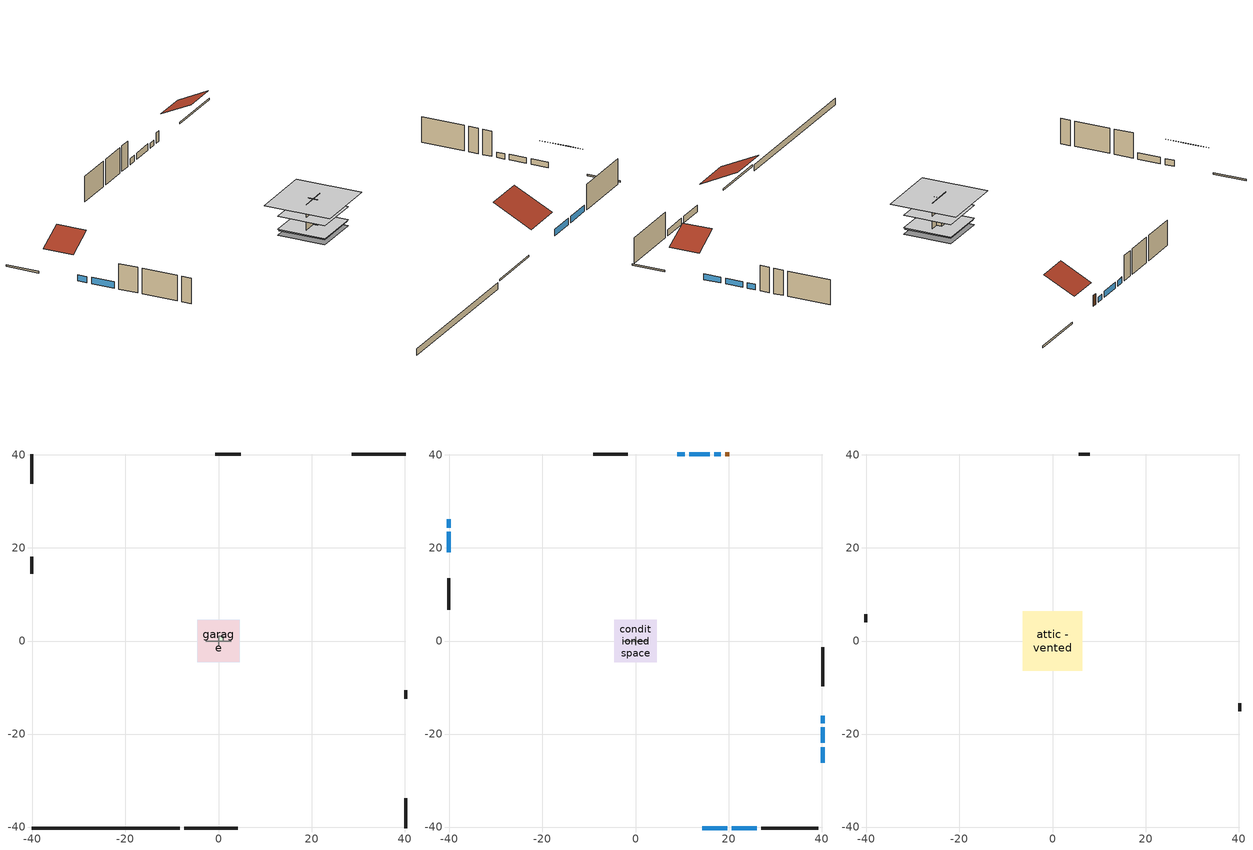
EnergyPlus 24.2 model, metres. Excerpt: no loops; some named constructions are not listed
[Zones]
central ac and furnace airloop ret air zone
 floor adiabatic (AdiabaticConst): 0,0 0,1 1,1 1,0 z0
 wall adiabatic (AdiabaticConst): 0,1 0,0 1,0 1,1 0,1 z0:1
 ceiling adiabatic (AdiabaticConst): 1,0 1,1 0,1 0,0 z1
crawlspace - vented
 floor foundation (Slab2 construction): -4.59,-4.59 -4.59,4.59 4.59,4.59 4.59,-4.59 z-0.91
 wall outside (RimJoist1 construction): -7.35,-40.2 4.17,-40.2 z0.3:0.61
 wall outside (RimJoist2 construction): -40.2,40.2 -40.2,33.8 z0.3:0.61
 wall outside (RimJoist3 construction): 40.2,40.2 28.67,40.2 z0.3:0.61
 wall outside (RimJoist4 construction): 40.2,-40.2 40.2,-33.8 z0.3:0.61
 wall foundation (FoundationWall1 construction): -40.2,-40.2 -8.28,-40.2 z-0.91:0.3
garage
 floor foundation (Slab1 construction): -4.48,-4.48 -4.48,4.48 4.48,4.48 4.48,-4.48 z0
 wall outside (Wall1 construction): -40.2,18.1 -40.2,14.44 z0.3:5.18
 wall outside (Wall12 construction): 40.2,-12.45 40.2,-10.62 z0.3:5.18
 wall outside (Wall2 construction): 4.74,40.2 -0.74,40.2 z0.3:5.18
 wall to conditioned space (Wall5 construction Reversed): -2.74,0 2.74,0 z0.3:5.18
 wall to conditioned space (Wall6 construction Reversed): 0,-0.91 0,0.91 z0.3:5.18
conditioned space
 floor to crawlspace - vented (Floor1 construction): -4.59,-4.59 -4.59,4.59 4.59,4.59 4.59,-4.59 z0.3
 floor to garage (Floor2 construction): -4.48,-4.48 -4.48,4.48 4.48,4.48 4.48,-4.48 z0.3
 floor adiabatic (AdiabaticFloorConstruction): -4.59,-4.59 -4.59,4.59 4.59,4.59 4.59,-4.59 z2.74
 wall outside (AdiabaticWallConstruction 1): 20.17,40.2 19.26,40.2 z0.3:2.34
 wall outside (AdiabaticWallConstruction): 14.36,-40.2 19.75,-40.2 / 20.68,-40.2 26.07,-40.2 z0.3:1.52; 40.2,-26.14 40.2,-22.81 / 10.62,40.2 8.93,40.2 / 40.2,-21.89 40.2,-18.56 z0.3:1.4; -40.2,26.14 -40.2,24.38 / 15.95,40.2 11.55,40.2 z0.3:1.46; -40.2,23.45 -40.2,19.03 z0.3:1.49; 18.33,40.2 16.88,40.2 z0.3:1.25; 40.2,-17.63 40.2,-16.08 z0.3:1.34
 wall outside (Wall3 construction): 27,-40.2 39.27,-40.2 z0.3:5.18
 wall outside (Wall4 construction): -40.2,13.51 -40.2,6.69 z0.3:5.18
 wall outside (Wall7 construction): -1.67,40.2 -9.06,40.2 z0.3:5.18
 wall outside (Wall8 construction): 40.2,-9.69 40.2,-1.38 z0.3:5.18
 window (WindowConstruction): 14.36,-40.2 19.75,-40.2 z0.3:1.52
 window (WindowConstruction 9): 40.2,-26.14 40.2,-22.82 z0.3:1.4
 window (WindowConstruction 1): 20.68,-40.2 26.07,-40.2 z0.3:1.52
 window (WindowConstruction 2): -40.2,26.14 -40.2,24.38 z0.3:1.46
 window (WindowConstruction 3): -40.2,23.45 -40.2,19.03 z0.3:1.49
 window (WindowConstruction 4): 18.33,40.2 16.88,40.2 z0.3:1.25
 window (WindowConstruction 5): 15.95,40.2 11.55,40.2 z0.3:1.46
 window (WindowConstruction 6): 10.62,40.2 8.93,40.2 z0.3:1.4
 window (WindowConstruction 7): 40.2,-21.89 40.2,-18.56 z0.3:1.4
 window (WindowConstruction 8): 40.2,-17.63 40.2,-16.08 z0.3:1.34
 door (Door): 20.17,40.2 19.26,40.2 z0.3:2.34
 ceiling adiabatic (AdiabaticFloorConstruction): 4.59,-4.59 4.59,4.59 -4.59,4.59 -4.59,-4.59 z2.74
attic - vented
 floor to conditioned space (Floor3 construction Reversed): -6.41,-6.41 -6.41,6.41 6.41,6.41 6.41,-6.41 z5.18
 wall outside (Wall10 construction): 40.2,-15.15 40.2,-13.38 z0.3:5.18
 wall outside (Wall11 construction): 8,40.2 5.67,40.2 z0.3:5.18
 wall outside (Wall9 construction): -40.2,5.76 -40.2,3.99 z0.3:5.18
 roof outside (Roof1 construction): 13.44,-40.2,5.18 13.44,-32.74,8.91 5.1,-32.74,8.91 5.1,-40.2,5.18
 roof outside (Roof2 construction): -40.2,27.07,5.18 -35.01,27.07,7.77 -35.01,32.87,7.77 -40.2,32.87,5.18
 roof outside (Roof3 construction): 40.2,-27.07,5.18 35.01,-27.07,7.77 35.01,-32.87,7.77 40.2,-32.87,5.18
 roof outside (Roof4 construction): 21.1,40.2,5.18 21.1,34.25,8.15 27.75,34.25,8.15 27.75,40.2,5.18
[Schedule:Day:Interval]
cooling season schedule day; cooling season schedule day 2; cooling season schedule default day; exterior lighting schedule default day; natural vent schedule default day: No, 24:00, 0
cooling season schedule day 1; natural vent schedule day: No, 24:00, 1
exterior lighting schedule day 10: No, 01:00, 0.552381, 03:00, 0.510952, 05:00, 0.483333, 06:00, 0.538571, 07:00, 0.607619, 08:00, 0.56619, 09:00, 0.428095, 10:00, 0.345238, 12:00, 0.331429, 13:00, 0.345238, 14:00, 0.386667, 15:00, 0.414286, 16:00, 0.483333, 17:00, 0.607619, 18:00, 0.773333, 19:00, 0.88381, 20:00, 0.939048, 21:00, 0.966667, 22:00, 0.897619, 23:00, 0.773333, 24:00, 0.649048
exterior lighting schedule day 11: No, 01:00, 0.571429, 03:00, 0.528571, 05:00, 0.5, 06:00, 0.557143, 07:00, 0.628571, 08:00, 0.585714, 09:00, 0.442857, 10:00, 0.357143, 12:00, 0.342857, 13:00, 0.357143, 14:00, 0.4, 15:00, 0.428571, 16:00, 0.5, 17:00, 0.628571, 18:00, 0.8, 19:00, 0.914286, 20:00, 0.971429, 21:00, 1, 22:00, 0.928571, 23:00, 0.8, 24:00, 0.671429
exterior lighting schedule day 4: No, 01:00, 0.4, 03:00, 0.37, 05:00, 0.35, 06:00, 0.39, 07:00, 0.44, 08:00, 0.41, 09:00, 0.31, 10:00, 0.25, 12:00, 0.24, 13:00, 0.25, 14:00, 0.28, 15:00, 0.3, 16:00, 0.35, 17:00, 0.44, 18:00, 0.56, 19:00, 0.64, 20:00, 0.68, 21:00, 0.7, 22:00, 0.65, 23:00, 0.56, 24:00, 0.47
exterior lighting schedule day 5: No, 01:00, 0.380952, 03:00, 0.352381, 05:00, 0.333333, 06:00, 0.371429, 07:00, 0.419048, 08:00, 0.390476, 09:00, 0.295238, 10:00, 0.238095, 12:00, 0.228571, 13:00, 0.238095, 14:00, 0.266667, 15:00, 0.285714, 16:00, 0.333333, 17:00, 0.419048, 18:00, 0.533333, 19:00, 0.609524, 20:00, 0.647619, 21:00, 0.666667, 22:00, 0.619048, 23:00, 0.533333, 24:00, 0.447619
exterior lighting schedule day 6: No, 01:00, 0.390476, 03:00, 0.36119, 05:00, 0.341667, 06:00, 0.380714, 07:00, 0.429524, 08:00, 0.400238, 09:00, 0.302619, 10:00, 0.244048, 12:00, 0.234286, 13:00, 0.244048, 14:00, 0.273333, 15:00, 0.292857, 16:00, 0.341667, 17:00, 0.429524, 18:00, 0.546667, 19:00, 0.624762, 20:00, 0.66381, 21:00, 0.683333, 22:00, 0.634524, 23:00, 0.546667, 24:00, 0.45881
exterior lighting schedule day 7: No, 01:00, 0.419048, 03:00, 0.387619, 05:00, 0.366667, 06:00, 0.408571, 07:00, 0.460952, 08:00, 0.429524, 09:00, 0.324762, 10:00, 0.261905, 12:00, 0.251429, 13:00, 0.261905, 14:00, 0.293333, 15:00, 0.314286, 16:00, 0.366667, 17:00, 0.460952, 18:00, 0.586667, 19:00, 0.670476, 20:00, 0.712381, 21:00, 0.733333, 22:00, 0.680952, 23:00, 0.586667, 24:00, 0.492381
exterior lighting schedule day 8: No, 01:00, 0.466667, 03:00, 0.431667, 05:00, 0.408333, 06:00, 0.455, 07:00, 0.513333, 08:00, 0.478333, 09:00, 0.361667, 10:00, 0.291667, 12:00, 0.28, 13:00, 0.291667, 14:00, 0.326667, 15:00, 0.35, 16:00, 0.408333, 17:00, 0.513333, 18:00, 0.653333, 19:00, 0.746667, 20:00, 0.793333, 21:00, 0.816667, 22:00, 0.758333, 23:00, 0.653333, 24:00, 0.548333
exterior lighting schedule day 9: No, 01:00, 0.509524, 03:00, 0.47131, 05:00, 0.445833, 06:00, 0.496786, 07:00, 0.560476, 08:00, 0.522262, 09:00, 0.394881, 10:00, 0.318452, 12:00, 0.305714, 13:00, 0.318452, 14:00, 0.356667, 15:00, 0.382143, 16:00, 0.445833, 17:00, 0.560476, 18:00, 0.713333, 19:00, 0.815238, 20:00, 0.86619, 21:00, 0.891667, 22:00, 0.827976, 23:00, 0.713333, 24:00, 0.59869
[Schedule:Week:Daily]
cooling season schedule Week Rule - Jan1-May26: cooling season schedule day, cooling season schedule day, cooling season schedule day, cooling season schedule day, cooling season schedule day, cooling season schedule day, cooling season schedule day, cooling season schedule default day, cooling season schedule default day, cooling season schedule default day, cooling season schedule default day, cooling season schedule default day
cooling season schedule Week Rule - May27-Jun2: cooling season schedule day, cooling season schedule day, cooling season schedule day, cooling season schedule day, cooling season schedule day, cooling season schedule day 1, cooling season schedule day 1, cooling season schedule default day, cooling season schedule default day, cooling season schedule default day, cooling season schedule default day, cooling season schedule default day
cooling season schedule Week Rule - Jun3-Sep29: cooling season schedule day 1, cooling season schedule day 1, cooling season schedule day 1, cooling season schedule day 1, cooling season schedule day 1, cooling season schedule day 1, cooling season schedule day 1, cooling season schedule default day, cooling season schedule default day, cooling season schedule default day, cooling season schedule default day, cooling season schedule default day
cooling season schedule Week Rule - Sep30-Oct6: cooling season schedule day 1, cooling season schedule day 2, cooling season schedule day 2, cooling season schedule day 2, cooling season schedule day 2, cooling season schedule day 2, cooling season schedule day 2, cooling season schedule default day, cooling season schedule default day, cooling season schedule default day, cooling season schedule default day, cooling season schedule default day
cooling season schedule Week Rule - Oct7-Dec31: cooling season schedule day 2, cooling season schedule day 2, cooling season schedule day 2, cooling season schedule day 2, cooling season schedule day 2, cooling season schedule day 2, cooling season schedule day 2, cooling season schedule default day, cooling season schedule default day, cooling season schedule default day, cooling season schedule default day, cooling season schedule default day
exterior lighting schedule Week Rule - May6-May26: exterior lighting schedule day 4, exterior lighting schedule day 4, exterior lighting schedule day 4, exterior lighting schedule day 4, exterior lighting schedule day 4, exterior lighting schedule day 4, exterior lighting schedule day 4, exterior lighting schedule default day, exterior lighting schedule default day, exterior lighting schedule default day, exterior lighting schedule default day, exterior lighting schedule default day
exterior lighting schedule Week Rule - May27-Jun2: exterior lighting schedule day 4, exterior lighting schedule day 4, exterior lighting schedule day 4, exterior lighting schedule day 4, exterior lighting schedule day 4, exterior lighting schedule day 5, exterior lighting schedule day 5, exterior lighting schedule default day, exterior lighting schedule default day, exterior lighting schedule default day, exterior lighting schedule default day, exterior lighting schedule default day
exterior lighting schedule Week Rule - Jun3-Jun30: exterior lighting schedule day 5, exterior lighting schedule day 5, exterior lighting schedule day 5, exterior lighting schedule day 5, exterior lighting schedule day 5, exterior lighting schedule day 5, exterior lighting schedule day 5, exterior lighting schedule default day, exterior lighting schedule default day, exterior lighting schedule default day, exterior lighting schedule default day, exterior lighting schedule default day
exterior lighting schedule Week Rule - Jul1-Jul28: exterior lighting schedule day 6, exterior lighting schedule day 6, exterior lighting schedule day 6, exterior lighting schedule day 6, exterior lighting schedule day 6, exterior lighting schedule day 6, exterior lighting schedule day 6, exterior lighting schedule default day, exterior lighting schedule default day, exterior lighting schedule default day, exterior lighting schedule default day, exterior lighting schedule default day
exterior lighting schedule Week Rule - Jul29-Aug4: exterior lighting schedule day 6, exterior lighting schedule day 6, exterior lighting schedule day 6, exterior lighting schedule day 7, exterior lighting schedule day 7, exterior lighting schedule day 7, exterior lighting schedule day 7, exterior lighting schedule default day, exterior lighting schedule default day, exterior lighting schedule default day, exterior lighting schedule default day, exterior lighting schedule default day
exterior lighting schedule Week Rule - Aug5-Aug25: exterior lighting schedule day 7, exterior lighting schedule day 7, exterior lighting schedule day 7, exterior lighting schedule day 7, exterior lighting schedule day 7, exterior lighting schedule day 7, exterior lighting schedule day 7, exterior lighting schedule default day, exterior lighting schedule default day, exterior lighting schedule default day, exterior lighting schedule default day, exterior lighting schedule default day
exterior lighting schedule Week Rule - Aug26-Sep1: exterior lighting schedule day 7, exterior lighting schedule day 7, exterior lighting schedule day 7, exterior lighting schedule day 7, exterior lighting schedule day 7, exterior lighting schedule day 7, exterior lighting schedule day 8, exterior lighting schedule default day, exterior lighting schedule default day, exterior lighting schedule default day, exterior lighting schedule default day, exterior lighting schedule default day
exterior lighting schedule Week Rule - Sep2-Sep29: exterior lighting schedule day 8, exterior lighting schedule day 8, exterior lighting schedule day 8, exterior lighting schedule day 8, exterior lighting schedule day 8, exterior lighting schedule day 8, exterior lighting schedule day 8, exterior lighting schedule default day, exterior lighting schedule default day, exterior lighting schedule default day, exterior lighting schedule default day, exterior lighting schedule default day
exterior lighting schedule Week Rule - Sep30-Oct6: exterior lighting schedule day 8, exterior lighting schedule day 9, exterior lighting schedule day 9, exterior lighting schedule day 9, exterior lighting schedule day 9, exterior lighting schedule day 9, exterior lighting schedule day 9, exterior lighting schedule default day, exterior lighting schedule default day, exterior lighting schedule default day, exterior lighting schedule default day, exterior lighting schedule default day
exterior lighting schedule Week Rule - Oct7-Oct27: exterior lighting schedule day 9, exterior lighting schedule day 9, exterior lighting schedule day 9, exterior lighting schedule day 9, exterior lighting schedule day 9, exterior lighting schedule day 9, exterior lighting schedule day 9, exterior lighting schedule default day, exterior lighting schedule default day, exterior lighting schedule default day, exterior lighting schedule default day, exterior lighting schedule default day
exterior lighting schedule Week Rule - Oct28-Nov3: exterior lighting schedule day 9, exterior lighting schedule day 9, exterior lighting schedule day 9, exterior lighting schedule day 9, exterior lighting schedule day 10, exterior lighting schedule day 10, exterior lighting schedule day 10, exterior lighting schedule default day, exterior lighting schedule default day, exterior lighting schedule default day, exterior lighting schedule default day, exterior lighting schedule default day
exterior lighting schedule Week Rule - Nov4-Nov24: exterior lighting schedule day 10, exterior lighting schedule day 10, exterior lighting schedule day 10, exterior lighting schedule day 10, exterior lighting schedule day 10, exterior lighting schedule day 10, exterior lighting schedule day 10, exterior lighting schedule default day, exterior lighting schedule default day, exterior lighting schedule default day, exterior lighting schedule default day, exterior lighting schedule default day
exterior lighting schedule Week Rule - Nov25-Dec1: exterior lighting schedule day 10, exterior lighting schedule day 10, exterior lighting schedule day 10, exterior lighting schedule day 10, exterior lighting schedule day 10, exterior lighting schedule day 10, exterior lighting schedule day 11, exterior lighting schedule default day, exterior lighting schedule default day, exterior lighting schedule default day, exterior lighting schedule default day, exterior lighting schedule default day
exterior lighting schedule Week Rule - Dec2-Dec31: exterior lighting schedule day 11, exterior lighting schedule day 11, exterior lighting schedule day 11, exterior lighting schedule day 11, exterior lighting schedule day 11, exterior lighting schedule day 11, exterior lighting schedule day 11, exterior lighting schedule default day, exterior lighting schedule default day, exterior lighting schedule default day, exterior lighting schedule default day, exterior lighting schedule default day
natural vent schedule Week Rule - Jan1-Jan6: natural vent schedule day, natural vent schedule day, natural vent schedule default day, natural vent schedule day, natural vent schedule default day, natural vent schedule day, natural vent schedule default day, natural vent schedule default day, natural vent schedule default day, natural vent schedule default day, natural vent schedule default day, natural vent schedule default day
natural vent schedule Week Rule - Jan7-Dec31: natural vent schedule default day, natural vent schedule day, natural vent schedule default day, natural vent schedule day, natural vent schedule default day, natural vent schedule day, natural vent schedule default day, natural vent schedule default day, natural vent schedule default day, natural vent schedule default day, natural vent schedule default day, natural vent schedule default day
[Schedule:Year]
cooling season schedule: cooling season schedule Week Rule - Jan1-May26, 1, 1, 5, 26, cooling season schedule Week Rule - May27-Jun2, 5, 27, 6, 2, cooling season schedule Week Rule - Jun3-Sep29, 6, 3, 9, 29, cooling season schedule Week Rule - Sep30-Oct6, 9, 30, 10, 6, cooling season schedule Week Rule - Oct7-Dec31, 10, 7, 12, 31
natural vent schedule: natural vent schedule Week Rule - Jan1-Jan6, 1, 1, 1, 6, natural vent schedule Week Rule - Jan7-Dec31, 1, 7, 12, 31
[Schedule:File]
hot_water_dishwasher: File=in.schedules.csv; Column Number=7; Rows to Skip at Top=1; Number of Hours of Data=8760; Column Separator=Comma; Interpolate to Timestep=Yes; Minutes per Item=15; Adjust Schedule for Daylight Savings=Yes
